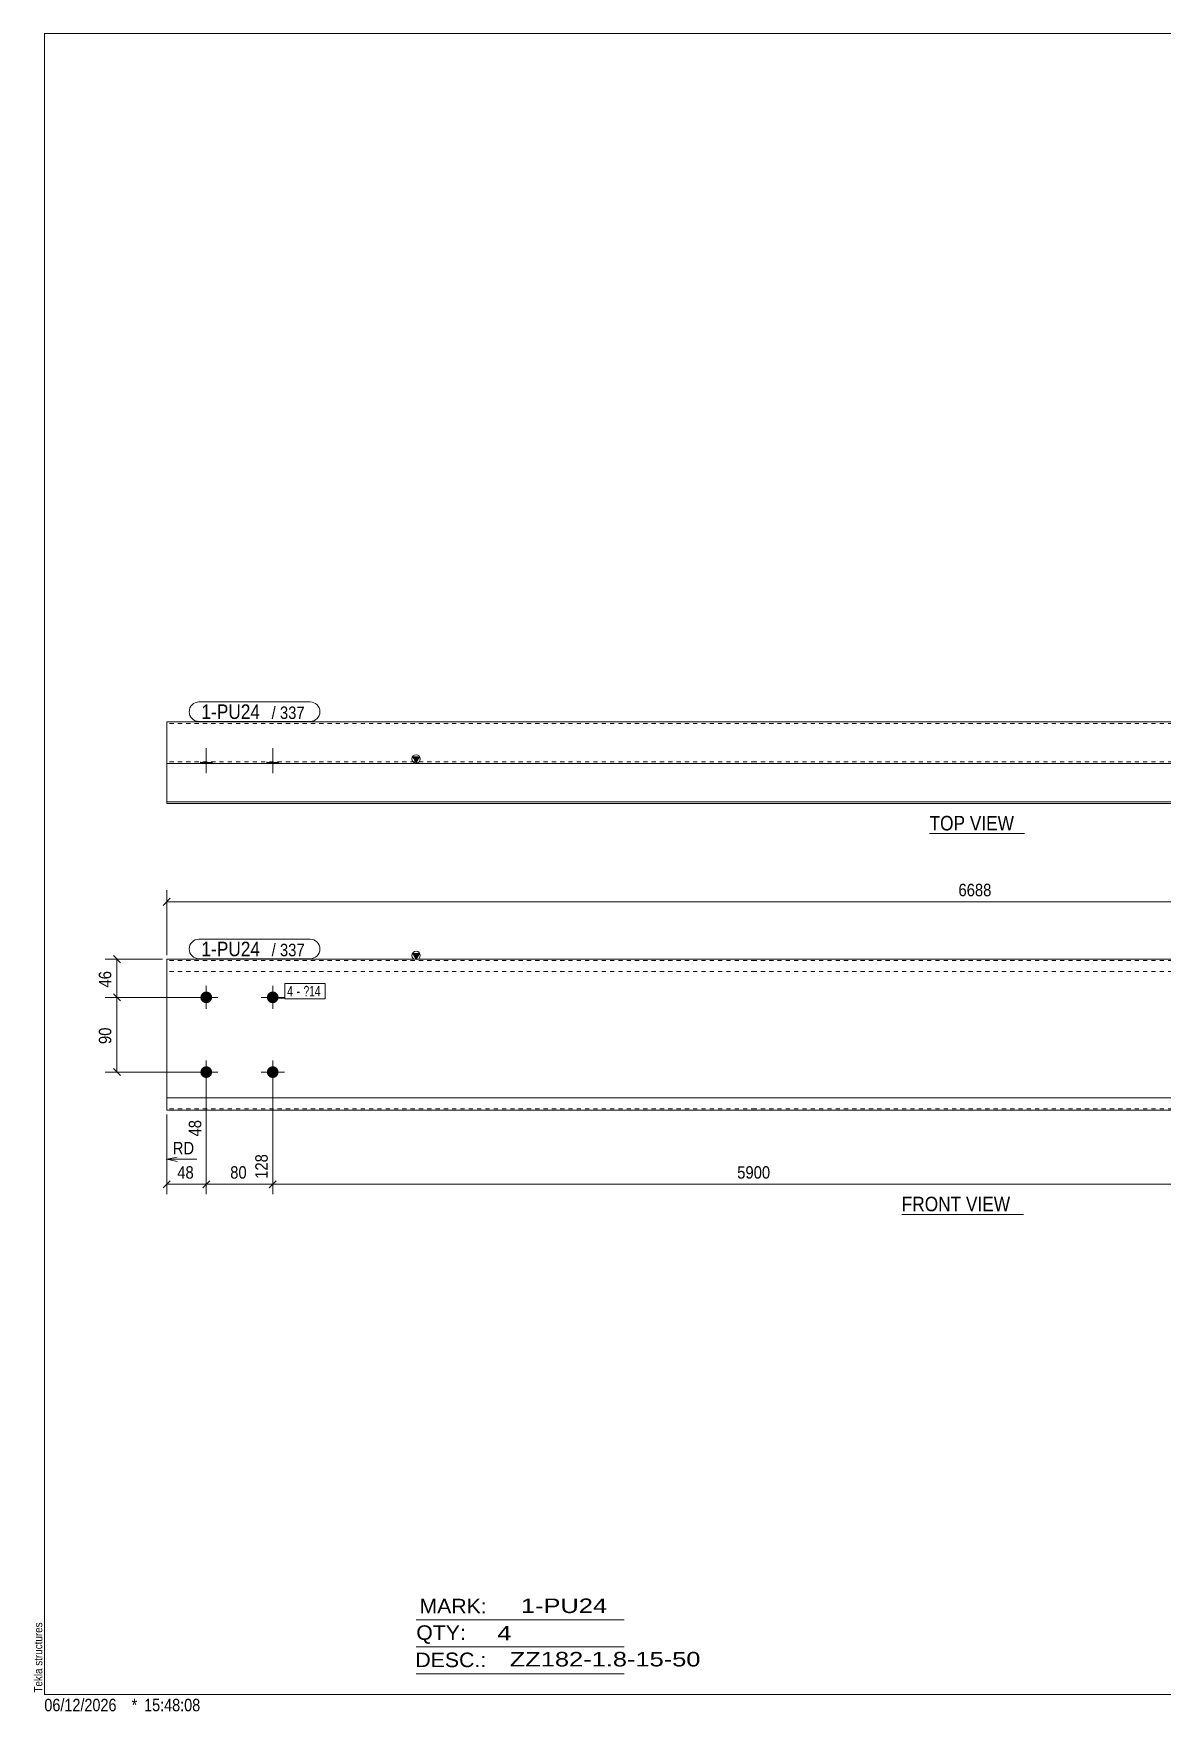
# Model space of a CAD drawing. Header units: millimetres. Extents: x 2 to 579, y 1 to 405.
# Drawn here: x 2.4 to 274.1, y 1 to 405 of the extents above; entities that cross this region are included whole.
import ezdxf

# ---------------------------------------------------------------- set-up
doc = ezdxf.new("R2010")
doc.units = ezdxf.units.MM
doc.linetypes.add('XKITLINE00', pattern=[0])
doc.linetypes.add('XKITLINE01', pattern=[4, 1, -1, 1, -1])
for name, color, linetype, lineweight in [('Bolt', 3, 'Continuous', 0), ('BoltMark', 7, 'Continuous', 0), ('Dimensions', 7, 'Continuous', 0), ('DrawingSheet', 5, 'Continuous', 0), ('OtherObjectType', 7, 'Continuous', 0), ('Part', 2, 'Continuous', 0), ('PartMark', 7, 'Continuous', 0)]:
    doc.layers.add(name, color=color, linetype=linetype, lineweight=lineweight)
doc.styles.add('ARIAL', font='ARIAL.TTF')
doc.styles.add('ARIAL_NARROW', font='ARIALN.TTF')

# ---------------------------------------------------------------- blocks, each defined once
blk = doc.blocks.new('*A1')
at = {"layer": 'Bolt'}
for points in [[(45.35, 172.88), (45.35, 172.84), (45.35, 172.81), (45.34, 172.77), (45.34, 172.74), (45.33, 172.7), (45.33, 172.67), (45.32, 172.64), (45.32, 172.6), (45.31, 172.57), (45.3, 172.54), (45.29, 172.5), (45.28, 172.47), (45.27, 172.44), (45.26, 172.41), (45.24, 172.37), (45.23, 172.34), (45.22, 172.31), (45.2, 172.28), (45.18, 172.25), (45.17, 172.22), (45.15, 172.19), (45.13, 172.16), (45.11, 172.13), (45.09, 172.1), (45.07, 172.08), (45.05, 172.05), (45.03, 172.02), (45.01, 172), (44.99, 171.97), (44.96, 171.94), (44.94, 171.92), (44.92, 171.9), (44.89, 171.87), (44.86, 171.85), (44.84, 171.83), (44.81, 171.81), (44.78, 171.79), (44.76, 171.77), (44.73, 171.75), (44.7, 171.73), (44.67, 171.71), (44.64, 171.69), (44.61, 171.68), (44.58, 171.66), (44.55, 171.64), (44.52, 171.63), (44.49, 171.62), (44.45, 171.6), (44.42, 171.59), (44.39, 171.58), (44.36, 171.57), (44.32, 171.56), (44.29, 171.55), (44.26, 171.54), (44.22, 171.54), (44.19, 171.53), (44.16, 171.53), (44.12, 171.52), (44.09, 171.52), (44.05, 171.51), (44.02, 171.51), (43.98, 171.51), (43.95, 171.51), (43.92, 171.51), (43.88, 171.51), (43.85, 171.51), (43.81, 171.52), (43.78, 171.52), (43.74, 171.53), (43.71, 171.53), (43.68, 171.54), (43.64, 171.54), (43.61, 171.55), (43.58, 171.56), (43.54, 171.57), (43.51, 171.58), (43.48, 171.59), (43.45, 171.6), (43.41, 171.62), (43.38, 171.63), (43.35, 171.64), (43.32, 171.66), (43.29, 171.68), (43.26, 171.69), (43.23, 171.71), (43.2, 171.73), (43.17, 171.75), (43.14, 171.77), (43.12, 171.79), (43.09, 171.81), (43.06, 171.83), (43.04, 171.85), (43.01, 171.87), (42.98, 171.9), (42.96, 171.92), (42.94, 171.94), (42.91, 171.97), (42.89, 172), (42.87, 172.02), (42.85, 172.05), (42.83, 172.08), (42.81, 172.1), (42.79, 172.13), (42.77, 172.16), (42.75, 172.19), (42.73, 172.22), (42.72, 172.25), (42.7, 172.28), (42.68, 172.31), (42.67, 172.34), (42.66, 172.37), (42.64, 172.41), (42.63, 172.44), (42.62, 172.47), (42.61, 172.5), (42.6, 172.54), (42.59, 172.57), (42.58, 172.6), (42.58, 172.64), (42.57, 172.67), (42.57, 172.7), (42.56, 172.74), (42.56, 172.77), (42.55, 172.81), (42.55, 172.84), (42.55, 172.88), (42.55, 172.91), (42.55, 172.94), (42.55, 172.98), (42.55, 173.01), (42.56, 173.05), (42.56, 173.08), (42.57, 173.12), (42.57, 173.15), (42.58, 173.18), (42.58, 173.22), (42.59, 173.25), (42.6, 173.28), (42.61, 173.32), (42.62, 173.35), (42.63, 173.38), (42.64, 173.41), (42.66, 173.45), (42.67, 173.48), (42.68, 173.51), (42.7, 173.54), (42.72, 173.57), (42.73, 173.6), (42.75, 173.63), (42.77, 173.66), (42.79, 173.69), (42.81, 173.72), (42.83, 173.74), (42.85, 173.77), (42.87, 173.8), (42.89, 173.82), (42.91, 173.85), (42.94, 173.88), (42.96, 173.9), (42.98, 173.92), (43.01, 173.95), (43.04, 173.97), (43.06, 173.99), (43.09, 174.01), (43.12, 174.03), (43.14, 174.05), (43.17, 174.07), (43.2, 174.09), (43.23, 174.11), (43.26, 174.13), (43.29, 174.14), (43.32, 174.16), (43.35, 174.18), (43.38, 174.19), (43.41, 174.2), (43.45, 174.22), (43.48, 174.23), (43.51, 174.24), (43.54, 174.25), (43.58, 174.26), (43.61, 174.27), (43.64, 174.28), (43.68, 174.28), (43.71, 174.29), (43.74, 174.29), (43.78, 174.3), (43.81, 174.3), (43.85, 174.31), (43.88, 174.31), (43.92, 174.31), (43.95, 174.31), (43.98, 174.31), (44.02, 174.31), (44.05, 174.31), (44.09, 174.3), (44.12, 174.3), (44.16, 174.29), (44.19, 174.29), (44.22, 174.28), (44.26, 174.28), (44.29, 174.27), (44.32, 174.26), (44.36, 174.25), (44.39, 174.24), (44.42, 174.23), (44.45, 174.22), (44.49, 174.2), (44.52, 174.19), (44.55, 174.18), (44.58, 174.16), (44.61, 174.14), (44.64, 174.13), (44.67, 174.11), (44.7, 174.09), (44.73, 174.07), (44.76, 174.05), (44.78, 174.03), (44.81, 174.01), (44.84, 173.99), (44.86, 173.97), (44.89, 173.95), (44.92, 173.92), (44.94, 173.9), (44.96, 173.88), (44.99, 173.85), (45.01, 173.82), (45.03, 173.8), (45.05, 173.77), (45.07, 173.74), (45.09, 173.72), (45.11, 173.69), (45.13, 173.66), (45.15, 173.63), (45.17, 173.6), (45.18, 173.57), (45.2, 173.54), (45.22, 173.51), (45.23, 173.48), (45.24, 173.45), (45.26, 173.41), (45.27, 173.38), (45.28, 173.35), (45.29, 173.32), (45.3, 173.28), (45.31, 173.25), (45.32, 173.22), (45.32, 173.18), (45.33, 173.15), (45.33, 173.12), (45.34, 173.08), (45.34, 173.05), (45.35, 173.01), (45.35, 172.98), (45.35, 172.94), (45.35, 172.91)], [(61.35, 172.88), (61.35, 172.84), (61.35, 172.81), (61.34, 172.77), (61.34, 172.74), (61.33, 172.7), (61.33, 172.67), (61.32, 172.64), (61.32, 172.6), (61.31, 172.57), (61.3, 172.54), (61.29, 172.5), (61.28, 172.47), (61.27, 172.44), (61.26, 172.41), (61.24, 172.37), (61.23, 172.34), (61.22, 172.31), (61.2, 172.28), (61.18, 172.25), (61.17, 172.22), (61.15, 172.19), (61.13, 172.16), (61.11, 172.13), (61.09, 172.1), (61.07, 172.08), (61.05, 172.05), (61.03, 172.02), (61.01, 172), (60.99, 171.97), (60.96, 171.94), (60.94, 171.92), (60.92, 171.9), (60.89, 171.87), (60.86, 171.85), (60.84, 171.83), (60.81, 171.81), (60.78, 171.79), (60.76, 171.77), (60.73, 171.75), (60.7, 171.73), (60.67, 171.71), (60.64, 171.69), (60.61, 171.68), (60.58, 171.66), (60.55, 171.64), (60.52, 171.63), (60.49, 171.62), (60.45, 171.6), (60.42, 171.59), (60.39, 171.58), (60.36, 171.57), (60.32, 171.56), (60.29, 171.55), (60.26, 171.54), (60.22, 171.54), (60.19, 171.53), (60.16, 171.53), (60.12, 171.52), (60.09, 171.52), (60.05, 171.51), (60.02, 171.51), (59.98, 171.51), (59.95, 171.51), (59.92, 171.51), (59.88, 171.51), (59.85, 171.51), (59.81, 171.52), (59.78, 171.52), (59.74, 171.53), (59.71, 171.53), (59.68, 171.54), (59.64, 171.54), (59.61, 171.55), (59.58, 171.56), (59.54, 171.57), (59.51, 171.58), (59.48, 171.59), (59.45, 171.6), (59.41, 171.62), (59.38, 171.63), (59.35, 171.64), (59.32, 171.66), (59.29, 171.68), (59.26, 171.69), (59.23, 171.71), (59.2, 171.73), (59.17, 171.75), (59.14, 171.77), (59.12, 171.79), (59.09, 171.81), (59.06, 171.83), (59.04, 171.85), (59.01, 171.87), (58.98, 171.9), (58.96, 171.92), (58.94, 171.94), (58.91, 171.97), (58.89, 172), (58.87, 172.02), (58.85, 172.05), (58.83, 172.08), (58.81, 172.1), (58.79, 172.13), (58.77, 172.16), (58.75, 172.19), (58.73, 172.22), (58.72, 172.25), (58.7, 172.28), (58.68, 172.31), (58.67, 172.34), (58.66, 172.37), (58.64, 172.41), (58.63, 172.44), (58.62, 172.47), (58.61, 172.5), (58.6, 172.54), (58.59, 172.57), (58.58, 172.6), (58.58, 172.64), (58.57, 172.67), (58.57, 172.7), (58.56, 172.74), (58.56, 172.77), (58.55, 172.81), (58.55, 172.84), (58.55, 172.88), (58.55, 172.91), (58.55, 172.94), (58.55, 172.98), (58.55, 173.01), (58.56, 173.05), (58.56, 173.08), (58.57, 173.12), (58.57, 173.15), (58.58, 173.18), (58.58, 173.22), (58.59, 173.25), (58.6, 173.28), (58.61, 173.32), (58.62, 173.35), (58.63, 173.38), (58.64, 173.41), (58.66, 173.45), (58.67, 173.48), (58.68, 173.51), (58.7, 173.54), (58.72, 173.57), (58.73, 173.6), (58.75, 173.63), (58.77, 173.66), (58.79, 173.69), (58.81, 173.72), (58.83, 173.74), (58.85, 173.77), (58.87, 173.8), (58.89, 173.82), (58.91, 173.85), (58.94, 173.88), (58.96, 173.9), (58.98, 173.92), (59.01, 173.95), (59.04, 173.97), (59.06, 173.99), (59.09, 174.01), (59.12, 174.03), (59.14, 174.05), (59.17, 174.07), (59.2, 174.09), (59.23, 174.11), (59.26, 174.13), (59.29, 174.14), (59.32, 174.16), (59.35, 174.18), (59.38, 174.19), (59.41, 174.2), (59.45, 174.22), (59.48, 174.23), (59.51, 174.24), (59.54, 174.25), (59.58, 174.26), (59.61, 174.27), (59.64, 174.28), (59.68, 174.28), (59.71, 174.29), (59.74, 174.29), (59.78, 174.3), (59.81, 174.3), (59.85, 174.31), (59.88, 174.31), (59.92, 174.31), (59.95, 174.31), (59.98, 174.31), (60.02, 174.31), (60.05, 174.31), (60.09, 174.3), (60.12, 174.3), (60.16, 174.29), (60.19, 174.29), (60.22, 174.28), (60.26, 174.28), (60.29, 174.27), (60.32, 174.26), (60.36, 174.25), (60.39, 174.24), (60.42, 174.23), (60.45, 174.22), (60.49, 174.2), (60.52, 174.19), (60.55, 174.18), (60.58, 174.16), (60.61, 174.14), (60.64, 174.13), (60.67, 174.11), (60.7, 174.09), (60.73, 174.07), (60.76, 174.05), (60.78, 174.03), (60.81, 174.01), (60.84, 173.99), (60.86, 173.97), (60.89, 173.95), (60.92, 173.92), (60.94, 173.9), (60.96, 173.88), (60.99, 173.85), (61.01, 173.82), (61.03, 173.8), (61.05, 173.77), (61.07, 173.74), (61.09, 173.72), (61.11, 173.69), (61.13, 173.66), (61.15, 173.63), (61.17, 173.6), (61.18, 173.57), (61.2, 173.54), (61.22, 173.51), (61.23, 173.48), (61.24, 173.45), (61.26, 173.41), (61.27, 173.38), (61.28, 173.35), (61.29, 173.32), (61.3, 173.28), (61.31, 173.25), (61.32, 173.22), (61.32, 173.18), (61.33, 173.15), (61.33, 173.12), (61.34, 173.08), (61.34, 173.05), (61.35, 173.01), (61.35, 172.98), (61.35, 172.94), (61.35, 172.91)], [(45.35, 154.88), (45.35, 154.84), (45.35, 154.81), (45.34, 154.77), (45.34, 154.74), (45.33, 154.7), (45.33, 154.67), (45.32, 154.64), (45.32, 154.6), (45.31, 154.57), (45.3, 154.54), (45.29, 154.5), (45.28, 154.47), (45.27, 154.44), (45.26, 154.41), (45.24, 154.37), (45.23, 154.34), (45.22, 154.31), (45.2, 154.28), (45.18, 154.25), (45.17, 154.22), (45.15, 154.19), (45.13, 154.16), (45.11, 154.13), (45.09, 154.1), (45.07, 154.08), (45.05, 154.05), (45.03, 154.02), (45.01, 154), (44.99, 153.97), (44.96, 153.94), (44.94, 153.92), (44.92, 153.9), (44.89, 153.87), (44.86, 153.85), (44.84, 153.83), (44.81, 153.81), (44.78, 153.79), (44.76, 153.77), (44.73, 153.75), (44.7, 153.73), (44.67, 153.71), (44.64, 153.69), (44.61, 153.68), (44.58, 153.66), (44.55, 153.64), (44.52, 153.63), (44.49, 153.62), (44.45, 153.6), (44.42, 153.59), (44.39, 153.58), (44.36, 153.57), (44.32, 153.56), (44.29, 153.55), (44.26, 153.54), (44.22, 153.54), (44.19, 153.53), (44.16, 153.53), (44.12, 153.52), (44.09, 153.52), (44.05, 153.51), (44.02, 153.51), (43.98, 153.51), (43.95, 153.51), (43.92, 153.51), (43.88, 153.51), (43.85, 153.51), (43.81, 153.52), (43.78, 153.52), (43.74, 153.53), (43.71, 153.53), (43.68, 153.54), (43.64, 153.54), (43.61, 153.55), (43.58, 153.56), (43.54, 153.57), (43.51, 153.58), (43.48, 153.59), (43.45, 153.6), (43.41, 153.62), (43.38, 153.63), (43.35, 153.64), (43.32, 153.66), (43.29, 153.68), (43.26, 153.69), (43.23, 153.71), (43.2, 153.73), (43.17, 153.75), (43.14, 153.77), (43.12, 153.79), (43.09, 153.81), (43.06, 153.83), (43.04, 153.85), (43.01, 153.87), (42.98, 153.9), (42.96, 153.92), (42.94, 153.94), (42.91, 153.97), (42.89, 154), (42.87, 154.02), (42.85, 154.05), (42.83, 154.08), (42.81, 154.1), (42.79, 154.13), (42.77, 154.16), (42.75, 154.19), (42.73, 154.22), (42.72, 154.25), (42.7, 154.28), (42.68, 154.31), (42.67, 154.34), (42.66, 154.37), (42.64, 154.41), (42.63, 154.44), (42.62, 154.47), (42.61, 154.5), (42.6, 154.54), (42.59, 154.57), (42.58, 154.6), (42.58, 154.64), (42.57, 154.67), (42.57, 154.7), (42.56, 154.74), (42.56, 154.77), (42.55, 154.81), (42.55, 154.84), (42.55, 154.88), (42.55, 154.91), (42.55, 154.94), (42.55, 154.98), (42.55, 155.01), (42.56, 155.05), (42.56, 155.08), (42.57, 155.12), (42.57, 155.15), (42.58, 155.18), (42.58, 155.22), (42.59, 155.25), (42.6, 155.28), (42.61, 155.32), (42.62, 155.35), (42.63, 155.38), (42.64, 155.41), (42.66, 155.45), (42.67, 155.48), (42.68, 155.51), (42.7, 155.54), (42.72, 155.57), (42.73, 155.6), (42.75, 155.63), (42.77, 155.66), (42.79, 155.69), (42.81, 155.72), (42.83, 155.74), (42.85, 155.77), (42.87, 155.8), (42.89, 155.82), (42.91, 155.85), (42.94, 155.88), (42.96, 155.9), (42.98, 155.92), (43.01, 155.95), (43.04, 155.97), (43.06, 155.99), (43.09, 156.01), (43.12, 156.03), (43.14, 156.05), (43.17, 156.07), (43.2, 156.09), (43.23, 156.11), (43.26, 156.13), (43.29, 156.14), (43.32, 156.16), (43.35, 156.18), (43.38, 156.19), (43.41, 156.2), (43.45, 156.22), (43.48, 156.23), (43.51, 156.24), (43.54, 156.25), (43.58, 156.26), (43.61, 156.27), (43.64, 156.28), (43.68, 156.28), (43.71, 156.29), (43.74, 156.29), (43.78, 156.3), (43.81, 156.3), (43.85, 156.31), (43.88, 156.31), (43.92, 156.31), (43.95, 156.31), (43.98, 156.31), (44.02, 156.31), (44.05, 156.31), (44.09, 156.3), (44.12, 156.3), (44.16, 156.29), (44.19, 156.29), (44.22, 156.28), (44.26, 156.28), (44.29, 156.27), (44.32, 156.26), (44.36, 156.25), (44.39, 156.24), (44.42, 156.23), (44.45, 156.22), (44.49, 156.2), (44.52, 156.19), (44.55, 156.18), (44.58, 156.16), (44.61, 156.14), (44.64, 156.13), (44.67, 156.11), (44.7, 156.09), (44.73, 156.07), (44.76, 156.05), (44.78, 156.03), (44.81, 156.01), (44.84, 155.99), (44.86, 155.97), (44.89, 155.95), (44.92, 155.92), (44.94, 155.9), (44.96, 155.88), (44.99, 155.85), (45.01, 155.82), (45.03, 155.8), (45.05, 155.77), (45.07, 155.74), (45.09, 155.72), (45.11, 155.69), (45.13, 155.66), (45.15, 155.63), (45.17, 155.6), (45.18, 155.57), (45.2, 155.54), (45.22, 155.51), (45.23, 155.48), (45.24, 155.45), (45.26, 155.41), (45.27, 155.38), (45.28, 155.35), (45.29, 155.32), (45.3, 155.28), (45.31, 155.25), (45.32, 155.22), (45.32, 155.18), (45.33, 155.15), (45.33, 155.12), (45.34, 155.08), (45.34, 155.05), (45.35, 155.01), (45.35, 154.98), (45.35, 154.94), (45.35, 154.91)], [(61.35, 154.88), (61.35, 154.84), (61.35, 154.81), (61.34, 154.77), (61.34, 154.74), (61.33, 154.7), (61.33, 154.67), (61.32, 154.64), (61.32, 154.6), (61.31, 154.57), (61.3, 154.54), (61.29, 154.5), (61.28, 154.47), (61.27, 154.44), (61.26, 154.41), (61.24, 154.37), (61.23, 154.34), (61.22, 154.31), (61.2, 154.28), (61.18, 154.25), (61.17, 154.22), (61.15, 154.19), (61.13, 154.16), (61.11, 154.13), (61.09, 154.1), (61.07, 154.08), (61.05, 154.05), (61.03, 154.02), (61.01, 154), (60.99, 153.97), (60.96, 153.94), (60.94, 153.92), (60.92, 153.9), (60.89, 153.87), (60.86, 153.85), (60.84, 153.83), (60.81, 153.81), (60.78, 153.79), (60.76, 153.77), (60.73, 153.75), (60.7, 153.73), (60.67, 153.71), (60.64, 153.69), (60.61, 153.68), (60.58, 153.66), (60.55, 153.64), (60.52, 153.63), (60.49, 153.62), (60.45, 153.6), (60.42, 153.59), (60.39, 153.58), (60.36, 153.57), (60.32, 153.56), (60.29, 153.55), (60.26, 153.54), (60.22, 153.54), (60.19, 153.53), (60.16, 153.53), (60.12, 153.52), (60.09, 153.52), (60.05, 153.51), (60.02, 153.51), (59.98, 153.51), (59.95, 153.51), (59.92, 153.51), (59.88, 153.51), (59.85, 153.51), (59.81, 153.52), (59.78, 153.52), (59.74, 153.53), (59.71, 153.53), (59.68, 153.54), (59.64, 153.54), (59.61, 153.55), (59.58, 153.56), (59.54, 153.57), (59.51, 153.58), (59.48, 153.59), (59.45, 153.6), (59.41, 153.62), (59.38, 153.63), (59.35, 153.64), (59.32, 153.66), (59.29, 153.68), (59.26, 153.69), (59.23, 153.71), (59.2, 153.73), (59.17, 153.75), (59.14, 153.77), (59.12, 153.79), (59.09, 153.81), (59.06, 153.83), (59.04, 153.85), (59.01, 153.87), (58.98, 153.9), (58.96, 153.92), (58.94, 153.94), (58.91, 153.97), (58.89, 154), (58.87, 154.02), (58.85, 154.05), (58.83, 154.08), (58.81, 154.1), (58.79, 154.13), (58.77, 154.16), (58.75, 154.19), (58.73, 154.22), (58.72, 154.25), (58.7, 154.28), (58.68, 154.31), (58.67, 154.34), (58.66, 154.37), (58.64, 154.41), (58.63, 154.44), (58.62, 154.47), (58.61, 154.5), (58.6, 154.54), (58.59, 154.57), (58.58, 154.6), (58.58, 154.64), (58.57, 154.67), (58.57, 154.7), (58.56, 154.74), (58.56, 154.77), (58.55, 154.81), (58.55, 154.84), (58.55, 154.88), (58.55, 154.91), (58.55, 154.94), (58.55, 154.98), (58.55, 155.01), (58.56, 155.05), (58.56, 155.08), (58.57, 155.12), (58.57, 155.15), (58.58, 155.18), (58.58, 155.22), (58.59, 155.25), (58.6, 155.28), (58.61, 155.32), (58.62, 155.35), (58.63, 155.38), (58.64, 155.41), (58.66, 155.45), (58.67, 155.48), (58.68, 155.51), (58.7, 155.54), (58.72, 155.57), (58.73, 155.6), (58.75, 155.63), (58.77, 155.66), (58.79, 155.69), (58.81, 155.72), (58.83, 155.74), (58.85, 155.77), (58.87, 155.8), (58.89, 155.82), (58.91, 155.85), (58.94, 155.88), (58.96, 155.9), (58.98, 155.92), (59.01, 155.95), (59.04, 155.97), (59.06, 155.99), (59.09, 156.01), (59.12, 156.03), (59.14, 156.05), (59.17, 156.07), (59.2, 156.09), (59.23, 156.11), (59.26, 156.13), (59.29, 156.14), (59.32, 156.16), (59.35, 156.18), (59.38, 156.19), (59.41, 156.2), (59.45, 156.22), (59.48, 156.23), (59.51, 156.24), (59.54, 156.25), (59.58, 156.26), (59.61, 156.27), (59.64, 156.28), (59.68, 156.28), (59.71, 156.29), (59.74, 156.29), (59.78, 156.3), (59.81, 156.3), (59.85, 156.31), (59.88, 156.31), (59.92, 156.31), (59.95, 156.31), (59.98, 156.31), (60.02, 156.31), (60.05, 156.31), (60.09, 156.3), (60.12, 156.3), (60.16, 156.29), (60.19, 156.29), (60.22, 156.28), (60.26, 156.28), (60.29, 156.27), (60.32, 156.26), (60.36, 156.25), (60.39, 156.24), (60.42, 156.23), (60.45, 156.22), (60.49, 156.2), (60.52, 156.19), (60.55, 156.18), (60.58, 156.16), (60.61, 156.14), (60.64, 156.13), (60.67, 156.11), (60.7, 156.09), (60.73, 156.07), (60.76, 156.05), (60.78, 156.03), (60.81, 156.01), (60.84, 155.99), (60.86, 155.97), (60.89, 155.95), (60.92, 155.92), (60.94, 155.9), (60.96, 155.88), (60.99, 155.85), (61.01, 155.82), (61.03, 155.8), (61.05, 155.77), (61.07, 155.74), (61.09, 155.72), (61.11, 155.69), (61.13, 155.66), (61.15, 155.63), (61.17, 155.6), (61.18, 155.57), (61.2, 155.54), (61.22, 155.51), (61.23, 155.48), (61.24, 155.45), (61.26, 155.41), (61.27, 155.38), (61.28, 155.35), (61.29, 155.32), (61.3, 155.28), (61.31, 155.25), (61.32, 155.22), (61.32, 155.18), (61.33, 155.15), (61.33, 155.12), (61.34, 155.08), (61.34, 155.05), (61.35, 155.01), (61.35, 154.98), (61.35, 154.94), (61.35, 154.91)]]:
    blk.add_hatch(color=3, dxfattribs=at).paths.add_polyline_path(points, flags=17)
at = {"layer": 'Bolt', "color": 3, "linetype": 'XKITLINE00', "lineweight": 0}
for p, q in [((43.95, 175.71), (43.95, 170.11)), ((59.95, 175.71), (59.95, 170.11)), ((46.75, 172.91), (41.15, 172.91)), ((62.75, 172.91), (57.15, 172.91)), ((43.95, 157.71), (43.95, 152.11)), ((59.95, 157.71), (59.95, 152.11)), ((46.75, 154.91), (41.15, 154.91)), ((62.75, 154.91), (57.15, 154.91))]:
    blk.add_line(p, q, dxfattribs=at)
blk = doc.blocks.new('*A4')
at = {"layer": 'Part'}
blk.add_hatch(color=2, dxfattribs=at).paths.add_polyline_path([(93.65, 183.51), (95.25, 183.51), (94.45, 182.11)], flags=17)
at = {"layer": 'Part', "color": 2, "linetype": 'XKITLINE00', "lineweight": 0}
for p, q in [((34.45, 145.71), (34.45, 182.11)), ((176.14, 182.11), (34.45, 182.11)), ((94.45, 182.11), (93.65, 183.51)), ((93.65, 183.51), (95.25, 183.51)), ((95.25, 183.51), (94.45, 182.11)), ((424.44, 182.11), (176.24, 182.11)), ((424.44, 182.11), (424.44, 145.71)), ((176.14, 148.71), (34.45, 148.71)), ((176.14, 145.71), (34.45, 145.71)), ((424.44, 148.71), (176.24, 148.71)), ((424.44, 145.71), (176.24, 145.71))]:
    blk.add_line(p, q, dxfattribs=at)
at = {"layer": 'Part', "color": 7, "linetype": 'XKITLINE01', "lineweight": 0}
for p, q in [((176.14, 181.75), (34.45, 181.75)), ((176.14, 179.11), (34.45, 179.11)), ((424.44, 181.75), (176.24, 181.75)), ((424.44, 179.11), (176.24, 179.11)), ((176.14, 146.07), (34.45, 146.07)), ((424.44, 146.07), (176.24, 146.07))]:
    blk.add_line(p, q, dxfattribs=at)
at = {"layer": 'Part', "color": 2, "linetype": 'XKITLINE00', "lineweight": 0}
blk.add_circle((94.45, 183.01), 1, dxfattribs=at)
blk = doc.blocks.new('*A5')
at = {"layer": 'Bolt'}
for points in [[(42.55, 229.25), (42.55, 229.61), (45.35, 229.61), (45.35, 229.25)], [(42.55, 229.25), (42.55, 229.61), (45.35, 229.61), (45.35, 229.25)], [(58.55, 229.25), (58.55, 229.61), (61.35, 229.61), (61.35, 229.25)], [(58.55, 229.25), (58.55, 229.61), (61.35, 229.61), (61.35, 229.25)]]:
    blk.add_hatch(color=3, dxfattribs=at).paths.add_polyline_path(points, flags=17)
at = {"layer": 'Bolt', "color": 3, "linetype": 'XKITLINE00', "lineweight": 0}
for p, q in [((43.95, 232.93), (43.95, 226.93)), ((43.95, 232.93), (43.95, 226.93)), ((59.95, 232.93), (59.95, 226.93)), ((59.95, 232.93), (59.95, 226.93)), ((42.55, 229.61), (42.55, 229.25)), ((42.55, 229.61), (42.55, 229.25)), ((45.35, 229.61), (45.35, 229.25)), ((45.35, 229.61), (45.35, 229.25)), ((58.55, 229.61), (58.55, 229.25)), ((58.55, 229.61), (58.55, 229.25)), ((61.35, 229.61), (61.35, 229.25)), ((61.35, 229.61), (61.35, 229.25))]:
    blk.add_line(p, q, dxfattribs=at)
blk = doc.blocks.new('*A8')
at = {"layer": 'Part'}
blk.add_hatch(color=2, dxfattribs=at).paths.add_polyline_path([(93.65, 230.83), (95.25, 230.83), (94.45, 229.43)], flags=17)
at = {"layer": 'Part', "color": 2, "linetype": 'XKITLINE00', "lineweight": 0}
for p, q in [((34.45, 219.61), (34.45, 239.25)), ((176.14, 239.25), (34.45, 239.25)), ((424.44, 239.25), (176.24, 239.25)), ((424.44, 239.25), (424.44, 219.61)), ((94.45, 229.43), (93.65, 230.83)), ((93.65, 230.83), (95.25, 230.83)), ((95.25, 230.83), (94.45, 229.43)), ((176.14, 229.25), (34.45, 229.25)), ((424.44, 229.25), (176.24, 229.25)), ((176.14, 219.97), (34.45, 219.97)), ((176.14, 219.61), (34.45, 219.61)), ((424.44, 219.97), (176.24, 219.97)), ((424.44, 219.61), (176.24, 219.61))]:
    blk.add_line(p, q, dxfattribs=at)
at = {"layer": 'Part', "color": 7, "linetype": 'XKITLINE01', "lineweight": 0}
for p, q in [((176.14, 238.89), (34.45, 238.89)), ((424.44, 238.89), (176.24, 238.89)), ((176.14, 229.61), (34.45, 229.61)), ((424.44, 229.61), (176.24, 229.61))]:
    blk.add_line(p, q, dxfattribs=at)
at = {"layer": 'Part', "color": 2, "linetype": 'XKITLINE00', "lineweight": 0}
blk.add_circle((94.45, 230.33), 1, dxfattribs=at)
blk = doc.blocks.new('*A9')
at = {"layer": 'DrawingSheet', "color": 5, "linetype": 'XKITLINE00', "lineweight": 0}
for p, q in [((579, 405), (5, 405)), ((5, 405), (5, 5)), ((579, 5), (579, 405)), ((5, 5), (579, 5))]:
    blk.add_line(p, q, dxfattribs=at)
at = {"layer": 'DrawingSheet', "color": 5, "style": 'ARIAL', "width": 0.85}
blk.add_text('Tekla structures', height=2, rotation=90, dxfattribs=at).set_placement((4.5, 5.5))
blk = doc.blocks.new('*A13')
at = {"layer": 'OtherObjectType', "color": 6, "linetype": 'XKITLINE00', "lineweight": 0}
for p, q in [((94.5, 23), (144.5, 23)), ((94.5, 16.5), (144.5, 16.5)), ((94.5, 10), (144.5, 10))]:
    blk.add_line(p, q, dxfattribs=at)
at = {"layer": 'OtherObjectType', "color": 6, "style": 'ARIAL_NARROW'}
for s, width, p in [('MARK:', 1.275, (95.27, 24.58)), ('1-PU24', 1.525501, (119.69, 24.65)), ('QTY:', 1.275, (94.5, 18.19)), ('4', 1.525501, (113.99, 18.05)), ('DESC.:', 1.275, (94.29, 11.63)), ('ZZ182-1.8-15-50', 1.525501, (117, 11.79))]:
    blk.add_text(s, height=3.5, dxfattribs=dict(at, width=width)).set_placement(p)
blk = doc.blocks.new('*A16')
at = {"layer": 'OtherObjectType', "color": 7, "style": 'ARIAL_NARROW', "width": 1.008832}
for s, p in [('06/12/2026', (4.99, 1)), ('15:48:08', (29, 1)), ('*', (26, 1))]:
    blk.add_text(s, height=3, dxfattribs=at).set_placement(p)
blk = doc.blocks.new('*A19')
at = {"layer": 'Dimensions', "color": 7, "linetype": 'XKITLINE00', "lineweight": 0}
for p, q in [((21.6, 173.76), (23.3, 172.06)), ((42.95, 172.91), (19.6, 172.91)), ((22.45, 154.91), (22.45, 172.91)), ((42.95, 154.91), (19.6, 154.91)), ((21.6, 155.76), (23.3, 154.06))]:
    blk.add_line(p, q, dxfattribs=at)
at = {"layer": 'Dimensions', "color": 3}
for p in [(22.45, 172.91), (22.45, 154.91)]:
    blk.add_point(p, dxfattribs=at)
at = {"layer": 'Dimensions', "color": 3, "style": 'ARIAL', "width": 0.85}
blk.add_text('90', height=3, rotation=90.0002, dxfattribs=at).set_placement((21.1, 161.68))
blk = doc.blocks.new('*A20')
at = {"layer": 'Dimensions', "color": 7, "linetype": 'XKITLINE00', "lineweight": 0}
for p, q in [((33.45, 182.11), (19.6, 182.11)), ((21.6, 182.96), (23.3, 181.26)), ((22.45, 172.91), (22.45, 182.11)), ((21.6, 173.76), (23.3, 172.06)), ((42.95, 172.91), (19.6, 172.91))]:
    blk.add_line(p, q, dxfattribs=at)
at = {"layer": 'Dimensions', "color": 3}
for p in [(22.45, 182.11), (22.45, 172.91)]:
    blk.add_point(p, dxfattribs=at)
at = {"layer": 'Dimensions', "color": 3, "style": 'ARIAL', "width": 0.85}
blk.add_text('46', height=3, rotation=90.0002, dxfattribs=at).set_placement((21.1, 175.28))
blk = doc.blocks.new('*A21')
at = {"layer": 'Dimensions', "color": 7, "linetype": 'XKITLINE00', "lineweight": 0}
for p, q in [((34.45, 183.11), (34.45, 198.76)), ((424.44, 183.11), (424.44, 198.76)), ((35.3, 196.76), (33.6, 195.06)), ((34.45, 195.91), (424.44, 195.91)), ((425.29, 196.76), (423.59, 195.06))]:
    blk.add_line(p, q, dxfattribs=at)
at = {"layer": 'Dimensions', "color": 3}
for p in [(34.45, 195.91), (424.44, 195.91)]:
    blk.add_point(p, dxfattribs=at)
at = {"layer": 'Dimensions', "color": 3, "style": 'ARIAL', "width": 0.85}
blk.add_text('6688', height=3, dxfattribs=at).set_placement((224.99, 197.26))
blk = doc.blocks.new('*A22')
at = {"layer": 'Dimensions', "color": 7, "linetype": 'XKITLINE00', "lineweight": 0}
for p, q in [((43.95, 153.91), (43.95, 125.51)), ((34.45, 144.71), (34.45, 125.51)), ((34.45, 144.71), (34.45, 131.51)), ((36.95, 134.41), (34.45, 133.91)), ((36.95, 133.41), (34.45, 133.91)), ((41.67, 133.91), (34.45, 133.91)), ((35.3, 128.76), (33.6, 127.06)), ((34.45, 127.91), (43.95, 127.91)), ((44.8, 128.76), (43.1, 127.06))]:
    blk.add_line(p, q, dxfattribs=at)
at = {"layer": 'Dimensions', "color": 7}
blk.add_point((34.45, 133.91), dxfattribs=at)
at = {"layer": 'Dimensions', "color": 3}
for p in [(34.45, 127.91), (43.95, 127.91)]:
    blk.add_point(p, dxfattribs=at)
at = {"layer": 'Dimensions', "color": 3, "style": 'ARIAL', "width": 0.85}
blk.add_text('48', height=3, rotation=90.0002, dxfattribs=at).set_placement((42.75, 139.41))
for s, p in [('RD', (35.89, 135.11)), ('48', (36.97, 129.26))]:
    blk.add_text(s, height=3, dxfattribs=at).set_placement(p)
blk = doc.blocks.new('*A23')
at = {"layer": 'Dimensions', "color": 7, "linetype": 'XKITLINE00', "lineweight": 0}
for p, q in [((43.95, 153.91), (43.95, 125.51)), ((59.95, 153.91), (59.95, 125.51)), ((44.8, 128.76), (43.1, 127.06)), ((43.95, 127.91), (59.95, 127.91)), ((60.8, 128.76), (59.1, 127.06))]:
    blk.add_line(p, q, dxfattribs=at)
at = {"layer": 'Dimensions', "color": 3}
for p in [(43.95, 127.91), (59.95, 127.91)]:
    blk.add_point(p, dxfattribs=at)
at = {"layer": 'Dimensions', "color": 3, "style": 'ARIAL', "width": 0.85}
blk.add_text('128', height=3, rotation=90.0002, dxfattribs=at).set_placement((58.75, 129.21))
blk.add_text('80', height=3, dxfattribs=at).set_placement((49.72, 129.26))
blk = doc.blocks.new('*A24')
at = {"layer": 'Dimensions', "color": 7, "linetype": 'XKITLINE00', "lineweight": 0}
for p, q in [((59.95, 153.91), (59.95, 125.51)), ((292.44, 153.91), (292.44, 125.51)), ((60.8, 128.76), (59.1, 127.06)), ((59.95, 127.91), (292.44, 127.91)), ((293.29, 128.76), (291.59, 127.06))]:
    blk.add_line(p, q, dxfattribs=at)
at = {"layer": 'Dimensions', "color": 3}
for p in [(59.95, 127.91), (292.44, 127.91)]:
    blk.add_point(p, dxfattribs=at)
at = {"layer": 'Dimensions', "color": 3, "style": 'ARIAL', "width": 0.85}
blk.add_text('6028', height=3, rotation=90.0002, dxfattribs=at).set_placement((291.24, 129.21))
blk.add_text('5900', height=3, dxfattribs=at).set_placement((171.74, 129.26))
blk = doc.blocks.new('*A30')
at = {"layer": 'BoltMark', "color": 7, "linetype": 'XKITLINE00', "lineweight": 0}
for p, q in [((62.85, 176.26), (72.54, 176.26)), ((62.85, 172.56), (62.85, 176.26)), ((72.54, 172.56), (72.54, 176.26)), ((59.95, 172.91), (62.85, 172.56)), ((62.85, 172.56), (72.54, 172.56))]:
    blk.add_line(p, q, dxfattribs=at)
at = {"layer": 'BoltMark', "color": 3, "style": 'ARIAL_NARROW', "width": 0.85}
for s, p in [('4', (63.45, 173.16)), ('-', (65.72, 173.16)), ('?14', (67.38, 173.16))]:
    blk.add_text(s, height=2.5, dxfattribs=at).set_placement(p)
blk = doc.blocks.new('*A31')
at = {"layer": 'PartMark', "color": 7, "linetype": 'XKITLINE00', "lineweight": 0}
for p, q in [((42.2, 186.91), (68.96, 186.91)), ((42.2, 182.21), (68.96, 182.21))]:
    blk.add_line(p, q, dxfattribs=at)
for centre, start, end in [((42.2, 184.56), 90, 270), ((68.96, 184.56), 270, 90)]:
    blk.add_arc(centre, 2.35, start, end, dxfattribs=at)
at = {"layer": 'PartMark', "color": 1, "style": 'ARIAL', "width": 0.85}
blk.add_text('1-PU24', height=3.5, dxfattribs=at).set_placement((42.8, 182.81))
at = {"layer": 'PartMark', "color": 3, "style": 'ARIAL', "width": 0.85}
for s, p in [('/', (59.68, 182.81)), ('337', (61.69, 182.81))]:
    blk.add_text(s, height=3, dxfattribs=at).set_placement(p)
blk = doc.blocks.new('*A32')
at = {"layer": 'OtherObjectType', "color": 7, "linetype": 'XKITLINE00', "lineweight": 0}
blk.add_line((211.33, 120.66), (240.62, 120.66), dxfattribs=at)
at = {"layer": 'OtherObjectType', "color": 7, "style": 'ARIAL', "width": 0.85}
blk.add_text('FRONT VIEW', height=3.5, dxfattribs=at).set_placement((211.33, 121.41))
blk = doc.blocks.new('*A33')
at = {"layer": 'PartMark', "color": 7, "linetype": 'XKITLINE00', "lineweight": 0}
for p, q in [((42.2, 244.05), (68.96, 244.05)), ((42.2, 239.35), (68.96, 239.35))]:
    blk.add_line(p, q, dxfattribs=at)
for centre, start, end in [((42.2, 241.7), 90, 270), ((68.96, 241.7), 270, 90)]:
    blk.add_arc(centre, 2.35, start, end, dxfattribs=at)
at = {"layer": 'PartMark', "color": 1, "style": 'ARIAL', "width": 0.85}
blk.add_text('1-PU24', height=3.5, dxfattribs=at).set_placement((42.8, 239.95))
at = {"layer": 'PartMark', "color": 3, "style": 'ARIAL', "width": 0.85}
for s, p in [('/', (59.68, 239.95)), ('337', (61.69, 239.95))]:
    blk.add_text(s, height=3, dxfattribs=at).set_placement(p)
blk = doc.blocks.new('*A34')
at = {"layer": 'OtherObjectType', "color": 7, "linetype": 'XKITLINE00', "lineweight": 0}
blk.add_line((218.03, 212.36), (240.85, 212.36), dxfattribs=at)
at = {"layer": 'OtherObjectType', "color": 7, "style": 'ARIAL', "width": 0.85}
blk.add_text('TOP VIEW', height=3.5, dxfattribs=at).set_placement((218.03, 213.11))

msp = doc.modelspace()

# ---------------------------------------------------------------- block references
at = {"lineweight": 0}
for name in ['*A9', '*A33', '*A5', '*A34', '*A21', '*A31', '*A20', '*A19', '*A1', '*A30', '*A22', '*A23', '*A24', '*A32', '*A13', '*A16']:
    msp.add_blockref(name, (0, 0), dxfattribs=at)
at = {"layer": 'Part', "lineweight": 0}
for name in ['*A8', '*A4']:
    msp.add_blockref(name, (0, 0), dxfattribs=at)

doc.saveas('drawing.dxf')
